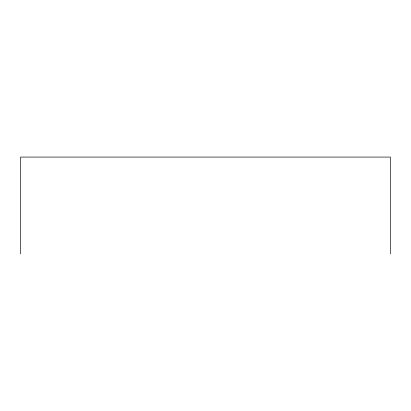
<?xml version="1.0" encoding="UTF-8"?>
<svg xmlns="http://www.w3.org/2000/svg" width="411" height="411" viewBox="0 0 411 411"><rect width="100%" height="100%" fill="white"/><g stroke="black" fill="none" stroke-linecap="round" stroke-linejoin="round"><path stroke-width="0.62" d="M390.45 253.921L390.45 157.079L20.55 157.079L20.55 253.921"/></g></svg>
